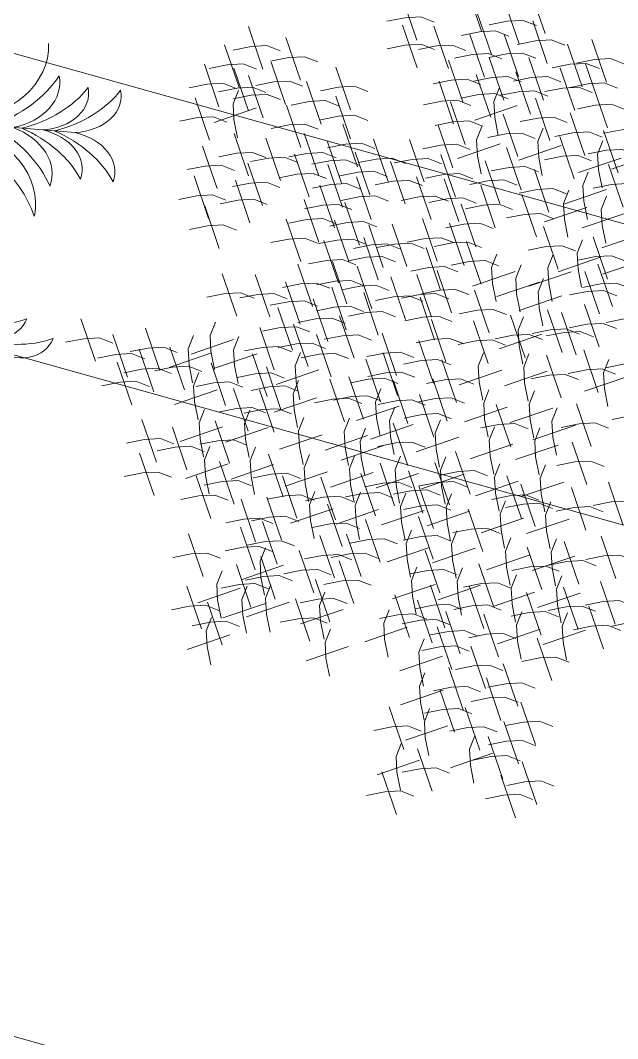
# Model space of a CAD drawing. Header units: millimetres. Extents: x 474016 to 477875, y 2288607 to 2292200.
# Drawn here: x 474586.38 to 474592.55, y 2289131.14 to 2289141.66 of the extents above; entities that cross this region are included whole.
import ezdxf

# ---------------------------------------------------------------- set-up
doc = ezdxf.new("R2010")
doc.units = ezdxf.units.MM
doc.header["$LTSCALE"] = 50
for name, color, linetype, lineweight in [('BANQUETA', 251, 'Continuous', 5), ('EXT', 3, 'Continuous', 5), ('JARDIN-HP', 64, 'Continuous', 5), ('JARDINES', 98, 'Continuous', 13)]:
    doc.layers.add(name, color=color, linetype=linetype, lineweight=lineweight)

# ---------------------------------------------------------------- blocks, each defined once
blk = doc.blocks.new('A$C41BB26E9')
at = {"color": 0}
blk.add_line((1.999, 1.9246), (2.0545, -0.9381), dxfattribs=at)
at = {"color": 56, "true_color": 0x7a7a00}
for centre, major_axis, start_param, end_param in [((1.7388, 1.8447), (-0.0072, 0.3693), -1.366779, 0.20531), ((1.4171, 1.375), (-0.0176, 0.909), -1.121531, -0.433471), ((2.2621, 1.8549), (-0.0072, 0.3693), -0.20531, 1.366779), ((2.6017, 1.398), (-0.0176, 0.909), 0.433471, 1.121531), ((1.7432, 1.6196), (-0.0072, 0.3693), -1.366779, 0.20531), ((1.4215, 1.1499), (-0.0176, 0.909), -1.121531, -0.433471), ((2.2665, 1.6298), (-0.0072, 0.3693), -0.20531, 1.366779), ((2.6061, 1.1728), (-0.0176, 0.909), 0.433471, 1.121531), ((2.7595, 1.3553), (0.4735, 0.7761), -1.121531, -0.433471), ((3.2832, 1.5787), (0.1924, 0.3154), -1.366779, 0.20531), ((2.3264, 1.3263), (-0.0091, 0.4699), -0.194817, 1.190837), ((1.695, 1.3141), (-0.0091, 0.4699), -1.190837, 0.194817), ((1.3463, 0.7314), (-0.0216, 1.1136), -0.994705, -0.373636), ((2.6974, 0.7576), (-0.0216, 1.1136), 0.373636, 0.994705), ((1.4729, 0.9019), (-0.0151, 0.7816), -1.305586, 0.091225), ((2.5643, 0.9231), (-0.0151, 0.7816), -0.091225, 1.305586), ((2.9249, 0.4254), (-0.0261, 1.3479), 0.312027, 1.166602), ((3.1659, 1.3864), (0.1924, 0.3154), -1.366779, 0.20531), ((2.6423, 1.1631), (0.4735, 0.7761), -1.121531, -0.433471)]:
    blk.add_ellipse(centre, major_axis=major_axis, ratio=0.723404, start_param=start_param, end_param=end_param, dxfattribs=at)
blk = doc.blocks.new('Plarbol-031')
for points in [[(-1.6243, 1.62685), (-1.401975, 1.47375)], [(-1.15485, 1.61225), (-0.932525, 1.45915)], [(-1.144675, 1.4439), (-1.07035, 1.52585), (-0.9973, 1.586825), (-0.9141, 1.609075)], [(-1.7126, 1.48455), (-1.490275, 1.331475)], [(-1.702425, 1.316225), (-1.6281, 1.398175), (-1.55505, 1.45915), (-1.47185, 1.481375)], [(-1.506775, 1.49155), (-1.28445, 1.33845)], [(-1.496625, 1.3232), (-1.4223, 1.40515), (-1.349225, 1.466125), (-1.266025, 1.488375)], [(-1.255225, 1.50235), (-1.032875, 1.34925)], [(-1.24505, 1.334), (-1.170725, 1.41595), (-1.097675, 1.476925), (-1.01445, 1.499175)], [(-1.098325, 1.4725), (-0.875975, 1.3194)], [(-1.08815, 1.30415), (-1.013825, 1.3861), (-0.940775, 1.447075), (-0.85755, 1.469325)], [(-1.93875, 1.41215), (-1.7164, 1.25905)], [(-1.205675, 1.361325), (-0.983325, 1.208225)], [(-1.1955, 1.192975), (-1.121175, 1.274925), (-1.048125, 1.3359), (-0.9649, 1.35815)], [(-0.9865, 1.395625), (-0.764175, 1.242525)], [(-0.97635, 1.227275), (-0.902025, 1.309225), (-0.828975, 1.370225), (-0.74575, 1.39245)], [(-0.7629, 1.2025), (-0.688575, 1.28445), (-0.615525, 1.34545), (-0.5323, 1.367675)], [(-1.808525, 1.33465), (-1.586175, 1.18155)], [(-1.79835, 1.1663), (-1.724025, 1.24825), (-1.650975, 1.309225), (-1.567775, 1.331475)], [(-1.59825, 1.3251), (-1.375925, 1.172025)], [(-1.5881, 1.156775), (-1.513775, 1.238725), (-1.440725, 1.2997), (-1.3575, 1.321925)], [(-1.39435, 1.2997), (-1.172, 1.1466)], [(-1.384175, 1.13135), (-1.30985, 1.2133), (-1.2368, 1.2743), (-1.153575, 1.296525)], [(-0.596475, 1.057675), (-0.443375, 1.28)], [(-1.761525, 1.2006), (-1.539175, 1.0475)], [(-1.75135, 1.03225), (-1.677025, 1.1142), (-1.603975, 1.1752), (-1.52075, 1.197425)], [(-1.4064, 1.18535), (-1.184075, 1.03225)], [(-1.39625, 1.017025), (-1.321925, 1.09895), (-1.248875, 1.15995), (-1.16565, 1.182175)], [(-0.9973, 1.1809), (-0.774975, 1.027825)], [(-0.98715, 1.012575), (-0.912825, 1.094525), (-0.839775, 1.1555), (-0.75655, 1.177725)], [(-0.773075, 1.216475), (-0.550725, 1.0634)], [(-0.7629, 1.04815), (-0.688575, 1.1301), (-0.615525, 1.191075), (-0.5323, 1.2133)], [(-0.574875, 0.93315), (-0.656825, 1.007475), (-0.7178, 1.08055), (-0.740025, 1.16375)], [(-2.21825, 1.13645), (-1.995925, 0.98335)], [(-2.2081, 0.9681), (-2.133775, 1.05005), (-2.060725, 1.111025), (-1.9775, 1.133275)], [(-1.9648, 1.11295), (-1.74245, 0.95985)], [(-1.954625, 0.9446), (-1.8803, 1.02655), (-1.80725, 1.087525), (-1.724025, 1.10975)], [(-1.58555, 1.158675), (-1.363225, 1.005575)], [(-1.575375, 0.990325), (-1.50105, 1.072275), (-1.428, 1.133275), (-1.3448, 1.1555)], [(-1.21775, 1.128175), (-0.9954, 0.9751)], [(-1.207575, 0.95985), (-1.13325, 1.0418), (-1.0602, 1.102775), (-0.976975, 1.125)], [(-0.7432, 0.923), (-0.590125, 1.145325)], [(-1.263475, 0.81565), (-1.345425, 0.889975), (-1.4064, 0.963025), (-1.42865, 1.046225)], [(-0.62695, 1.06975), (-0.404625, 0.91665)], [(-0.6168, 0.9014), (-0.542475, 0.98335), (-0.469425, 1.044325), (-0.3862, 1.066575)], [(-2.11915, 1.00495), (-1.896825, 0.85185)], [(-2.109, 0.8366), (-2.034675, 0.91855), (-1.961625, 0.979525), (-1.8784, 1.001775)], [(-1.772325, 0.999875), (-1.549975, 0.846775)], [(-1.76215, 0.831525), (-1.687825, 0.913475), (-1.614775, 0.97445), (-1.53155, 0.996675)], [(-1.58745, 1.029725), (-1.365125, 0.876625)], [(-1.5773, 0.861375), (-1.502975, 0.943325), (-1.429925, 1.0043), (-1.3467, 1.02655)], [(-1.431825, 0.805475), (-1.278725, 1.027825)], [(-1.076075, 0.769275), (-0.922975, 0.9916)], [(-0.90775, 0.779425), (-0.989675, 0.85375), (-1.050675, 0.9268), (-1.0729, 1.010025)], [(-0.96365, 1.03035), (-0.7413, 0.87725)], [(-0.953475, 0.862025), (-0.87915, 0.94395), (-0.8061, 1.00495), (-0.722875, 1.027175)], [(-1.315575, 0.93635), (-1.093225, 0.78325)], [(-1.3054, 0.768), (-1.231075, 0.84995), (-1.158025, 0.910925), (-1.0748, 0.93315)], [(-0.701275, 0.719075), (-0.548175, 0.941425)], [(-0.53295, 0.72925), (-0.6149, 0.803575), (-0.675875, 0.876625), (-0.6981, 0.95985)], [(-1.7431, 0.8652), (-1.52075, 0.7121)], [(-1.732925, 0.69685), (-1.6586, 0.7788), (-1.58555, 0.839775), (-1.502325, 0.862025)], [(-0.527225, 0.669525), (-0.374125, 0.891875)], [(-0.358875, 0.6797), (-0.440825, 0.754025), (-0.501825, 0.827075), (-0.52405, 0.9103)], [(-0.36205, 0.642225), (-0.209, 0.86455)], [(-1.6135, 0.8061), (-1.391175, 0.653025)], [(-1.603325, 0.637775), (-1.529025, 0.719725), (-1.45595, 0.7807), (-1.37275, 0.802925)], [(-1.20885, 0.568525), (-1.2908, 0.64285), (-1.351775, 0.7159), (-1.374, 0.799125)], [(-0.5628, 0.572975), (-0.64475, 0.6473), (-0.705725, 0.72035), (-0.727975, 0.803575)], [(-1.3772, 0.558375), (-1.2241, 0.7807)], [(-1.18025, 0.78705), (-0.957925, 0.63395)], [(-1.1701, 0.618725), (-1.095775, 0.70065), (-1.022725, 0.76165), (-0.9395, 0.783875)], [(-0.966825, 0.780075), (-0.744475, 0.626975)], [(-0.95665, 0.611725), (-0.882325, 0.693675), (-0.809275, 0.75465), (-0.72605, 0.7769)], [(-0.73115, 0.5628), (-0.57805, 0.78515)], [(-0.262325, 0.520875), (-0.10925, 0.743225)], [(-1.58935, 0.6492), (-1.367025, 0.4961)], [(-1.5792, 0.480875), (-1.504875, 0.5628), (-1.431825, 0.6238), (-1.3486, 0.646025)], [(-1.235525, 0.646025), (-1.0132, 0.492925)], [(-1.225375, 0.4777), (-1.15105, 0.559625), (-1.077975, 0.620625), (-0.994775, 0.64285)], [(-0.938875, 0.6149), (-0.716525, 0.4618)], [(-0.9287, 0.44655), (-0.854375, 0.5285), (-0.781325, 0.5895), (-0.6981, 0.611725)], [(-0.31885, 0.381775), (-0.4008, 0.4561), (-0.4618, 0.52915), (-0.484025, 0.61235)], [(-0.444, 0.665725), (-0.2217, 0.512625)], [(-0.43385, 0.497375), (-0.359525, 0.579325), (-0.286475, 0.6403), (-0.203275, 0.66255)], [(-2.290675, 0.56345), (-2.06835, 0.41035)], [(-2.280525, 0.3951), (-2.2062, 0.47705), (-2.133125, 0.538025), (-2.049925, 0.560275)], [(-0.4872, 0.3716), (-0.3341, 0.59395)], [(-0.3233, 0.55075), (-0.101, 0.39765)], [(-2.6369, 0.527875), (-2.41455, 0.374775)], [(-2.626725, 0.359525), (-2.5524, 0.441475), (-2.47935, 0.502475), (-2.396125, 0.5247)], [(-1.47185, 0.5177), (-1.2495, 0.364625)], [(-1.461675, 0.349375), (-1.38735, 0.431325), (-1.3143, 0.4923), (-1.231075, 0.514525)], [(-1.1701, 0.512625), (-0.94775, 0.359525)], [(-1.159925, 0.344275), (-1.0856, 0.426225), (-1.01255, 0.487225), (-0.929325, 0.50945)], [(-0.719075, 0.536775), (-0.496725, 0.383675)], [(-0.7089, 0.368425), (-0.634575, 0.450375), (-0.561525, 0.51135), (-0.4783, 0.5336)], [(-0.31315, 0.3824), (-0.23885, 0.46435), (-0.1658, 0.525325), (-0.082575, 0.547575)], [(-2.85795, 0.4472), (-2.635625, 0.2941)], [(-2.8478, 0.27885), (-2.773475, 0.3608), (-2.700425, 0.421775), (-2.6172, 0.444025)], [(-1.677025, 0.478325), (-1.4547, 0.325225)], [(-1.66685, 0.309975), (-1.59255, 0.391925), (-1.519475, 0.452925), (-1.436275, 0.47515)], [(-0.408425, 0.207075), (-0.490375, 0.2814), (-0.551375, 0.35445), (-0.5736, 0.437675)], [(-0.359525, 0.4688), (-0.1372, 0.3157)], [(-0.34935, 0.30045), (-0.275025, 0.3824), (-0.202, 0.443375), (-0.118775, 0.465625)], [(-0.074325, 0.299175), (0, 0.381125), (0.073075, 0.442125), (0.156275, 0.46435)], [(-2.38025, 0.3894), (-2.1579, 0.2363)], [(-2.370075, 0.22105), (-2.29575, 0.303), (-2.2227, 0.363975), (-2.1395, 0.3862)], [(-2.187125, 0.4237), (-1.9648, 0.2706)], [(-2.176975, 0.25535), (-2.10265, 0.3373), (-2.0296, 0.398275), (-1.946375, 0.420525)], [(-1.3683, 0.41225), (-1.14595, 0.25915)], [(-1.358125, 0.243925), (-1.2838, 0.325875), (-1.21075, 0.38685), (-1.127525, 0.409075)], [(-0.576775, 0.1969), (-0.423675, 0.41925)], [(-2.62165, 0.357), (-2.3993, 0.2039)], [(-2.611475, 0.18865), (-2.53715, 0.2706), (-2.4641, 0.331575), (-2.380875, 0.353825)], [(-2.0531, 0.3138), (-1.83075, 0.1607)], [(-2.042925, 0.14545), (-1.9686, 0.2274), (-1.89555, 0.288375), (-1.812325, 0.310625)], [(-1.851075, 0.3519), (-1.62875, 0.198825)], [(-1.840925, 0.183575), (-1.7666, 0.265525), (-1.69355, 0.3265), (-1.610325, 0.348725)], [(-1.508675, 0.322675), (-1.28635, 0.1696)], [(-1.498525, 0.15435), (-1.4242, 0.2363), (-1.35115, 0.297275), (-1.267925, 0.3195)], [(-1.1955, 0.35065), (-0.973175, 0.19755)], [(-1.18535, 0.1823), (-1.111025, 0.26425), (-1.037975, 0.325225), (-0.95475, 0.34745)], [(-0.2433, 0.3087), (-0.02095, 0.155625)], [(-2.9075, 0.273125), (-2.685175, 0.12005)], [(-2.89735, 0.1048), (-2.823025, 0.18675), (-2.749975, 0.247725), (-2.66675, 0.26995)], [(-1.690375, 0.3049), (-1.468025, 0.1518)], [(-1.6802, 0.13655), (-1.605875, 0.2185), (-1.532825, 0.2795), (-1.4496, 0.301725)], [(-0.6943, 0.0324), (-0.5412, 0.254725)], [(-0.52595, 0.042575), (-0.6079, 0.116875), (-0.668875, 0.189925), (-0.691125, 0.273125)], [(-0.535475, 0.04575), (-0.382375, 0.26805)], [(-0.36715, 0.0559), (-0.4491, 0.1302), (-0.510075, 0.20325), (-0.5323, 0.286475)], [(-0.233125, 0.140375), (-0.1588, 0.222325), (-0.08575, 0.2833), (-0.002525, 0.305525)], [(-2.777925, 0.194375), (-2.555575, 0.0413)], [(-2.76775, 0.02605), (-2.693425, 0.107975), (-2.620375, 0.16895), (-2.53715, 0.1912)], [(-2.682625, 0.21215), (-2.4603, 0.05905)], [(-2.672475, 0.043825), (-2.59815, 0.12575), (-2.525075, 0.18675), (-2.441875, 0.208975)], [(-2.3936, 0.204525), (-2.17125, 0.05145)], [(-2.383425, 0.036225), (-2.3091, 0.118125), (-2.23605, 0.179125), (-2.152825, 0.20135)], [(-1.892375, 0.22295), (-1.67005, 0.06985)], [(-1.8822, 0.054625), (-1.8079, 0.13655), (-1.734825, 0.19755), (-1.651625, 0.219775)], [(-1.1847, 0.2185), (-0.962375, 0.0654)], [(-1.17455, 0.0502), (-1.100225, 0.1321), (-1.027175, 0.1931), (-0.94395, 0.215325)], [(-1.037325, 0.189925), (-0.815, 0.03685)], [(-1.027175, 0.0216), (-0.95285, 0.103525), (-0.879775, 0.1645), (-0.796575, 0.18675)], [(-0.84865, -0.0038), (-0.695575, 0.2185)], [(-0.680325, 0.00635), (-0.762275, 0.08065), (-0.82325, 0.1537), (-0.845475, 0.236925)], [(-0.324575, 0.188025), (-0.102275, 0.03495)], [(-0.314425, 0.0197), (-0.240125, 0.101625), (-0.16705, 0.1626), (-0.08385, 0.18485)], [(0.0845, 0.07685), (0.158825, 0.1588), (0.231875, 0.219775), (0.3151, 0.242)], [(-2.2062, 0.13085), (-1.98385, -0.022225)], [(-2.196025, -0.037475), (-2.1217, 0.044475), (-2.04865, 0.105425), (-1.965425, 0.127675)], [(-2.0696, 0.177225), (-1.847275, 0.02415)], [(-2.05945, 0.0089), (-1.985125, 0.090825), (-1.912075, 0.1518), (-1.82885, 0.17405)], [(-1.330825, 0.1429), (-1.108475, -0.01015)], [(-1.32065, -0.0254), (-1.246325, 0.05655), (-1.173275, 0.1175), (-1.09005, 0.139725)], [(-0.402075, 0.1499), (-0.179775, -0.003175)], [(-0.391925, -0.018425), (-0.3176, 0.0635), (-0.24455, 0.1245), (-0.16135, 0.146725)], [(0.235675, -0.100375), (0.15375, -0.02605), (0.09275, 0.047025), (0.070525, 0.1302)], [(-2.934825, 0.107975), (-2.712475, -0.0451)], [(-2.92465, -0.06035), (-2.850325, 0.0216), (-2.777275, 0.08255), (-2.69405, 0.1048)], [(-2.680725, -0.13785), (-2.527625, 0.084475)], [(-2.512375, -0.127675), (-2.594325, -0.05335), (-2.6553, 0.0197), (-2.67755, 0.1029)], [(-1.98005, 0.0654), (-1.7577, -0.08765)], [(-1.969875, -0.1029), (-1.89555, -0.02095), (-1.8225, 0.040025), (-1.739275, 0.062225)], [(-1.799, 0.1086), (-1.57665, -0.044475)], [(-1.788825, -0.0597), (-1.7145, 0.02225), (-1.64145, 0.0832), (-1.558225, 0.105425)], [(-0.084475, 0.086375), (0.13785, -0.0667)], [(-0.074325, -0.08195), (0, 0), (0.073075, 0.060975), (0.156275, 0.0832)], [(0.06735, -0.110525), (0.22045, 0.111775)], [(-1.457225, 0.008275), (-1.2349, -0.144825)], [(-1.447075, -0.160075), (-1.37275, -0.078125), (-1.2997, -0.01715), (-1.216475, 0.005075)], [(-1.210125, 0.015875), (-0.987775, -0.1372)], [(-1.19995, -0.15245), (-1.125625, -0.0705), (-1.052575, -0.009525), (-0.96935, 0.0127)], [(-0.4961, -0.210275), (-0.343, 0.012075)], [(-0.32775, -0.2001), (-0.4097, -0.125775), (-0.470675, -0.052725), (-0.492925, 0.0305)], [(0.30175, -0.148), (0.376075, -0.06605), (0.449125, -0.005075), (0.53235, 0.01715)], [(-2.3739, -0.02795), (-2.15155, -0.18105)], [(-2.363725, -0.196275), (-2.2894, -0.11435), (-2.21635, -0.05335), (-2.133125, -0.031125)], [(-2.17825, -0.00445), (-1.9559, -0.157525)], [(-2.168075, -0.172775), (-2.09375, -0.090825), (-2.0207, -0.02985), (-1.937475, -0.007625)], [(-1.762775, -0.057175), (-1.54045, -0.210275)], [(-1.752625, -0.2255), (-1.6783, -0.14355), (-1.60525, -0.082575), (-1.522025, -0.06035)], [(-1.076075, -0.054625), (-0.85375, -0.207725)], [(-1.065925, -0.222975), (-0.9916, -0.141025), (-0.91855, -0.080025), (-0.835325, -0.0578)], [(-0.82325, -0.0165), (-0.600925, -0.1696)], [(-0.813075, -0.18485), (-0.73875, -0.1029), (-0.6657, -0.041925), (-0.5825, -0.0197)], [(-0.5609, -0.0089), (-0.33855, -0.161975)], [(-0.550725, -0.177225), (-0.4764, -0.095275), (-0.40335, -0.0343), (-0.320125, -0.012075)], [(-2.8605, -0.087025), (-2.63815, -0.240125)], [(-2.850325, -0.255375), (-2.776, -0.173425), (-2.70295, -0.112425), (-2.619725, -0.0902)], [(-2.544775, -0.119425), (-2.32245, -0.272525)], [(-1.944475, -0.062875), (-1.722125, -0.215975)], [(-1.9343, -0.231225), (-1.859975, -0.149275), (-1.786925, -0.0883), (-1.7037, -0.06605)], [(-1.567775, -0.0794), (-1.345425, -0.2325)], [(-1.5576, -0.24775), (-1.483275, -0.1658), (-1.410225, -0.1048), (-1.327, -0.082575)], [(-0.2433, -0.072425), (-0.02095, -0.2255)], [(-0.233125, -0.24075), (-0.1588, -0.1588), (-0.08575, -0.097825), (-0.002525, -0.0756)], [(-2.534625, -0.287775), (-2.4603, -0.205825), (-2.387225, -0.144825), (-2.304025, -0.1226)], [(-1.750075, -0.1785), (-1.52775, -0.3316)], [(-1.739925, -0.34685), (-1.6656, -0.2649), (-1.59255, -0.2039), (-1.509325, -0.181675)], [(-1.547425, -0.157525), (-1.3251, -0.310625)], [(-1.537275, -0.325875), (-1.46295, -0.243925), (-1.3899, -0.18295), (-1.306675, -0.160725)], [(-1.1574, -0.14675), (-0.93505, -0.299825)], [(-1.147225, -0.315075), (-1.0729, -0.233125), (-0.99985, -0.17215), (-0.916625, -0.149925)], [(-0.7197, -0.1677), (-0.497375, -0.3208)], [(-0.70955, -0.33605), (-0.635225, -0.2541), (-0.56215, -0.1931), (-0.47895, -0.170875)], [(-0.337275, -0.369075), (-0.184225, -0.14675)], [(-0.168975, -0.3589), (-0.2509, -0.284575), (-0.311875, -0.211525), (-0.3341, -0.128325)], [(-2.372, -0.21345), (-2.14965, -0.366525)], [(-2.361825, -0.381775), (-2.2875, -0.299825), (-2.21445, -0.23885), (-2.131225, -0.216625)], [(-1.969875, -0.188025), (-1.74755, -0.341125)], [(-1.9597, -0.356375), (-1.8854, -0.274425), (-1.812325, -0.21345), (-1.729125, -0.1912)], [(0.074325, -0.199475), (0.296675, -0.35255)], [(0.0845, -0.3678), (0.158825, -0.28585), (0.231875, -0.224875), (0.3151, -0.20265)], [(-2.650875, -0.293475), (-2.428525, -0.446575)], [(-2.6407, -0.461825), (-2.566375, -0.379875), (-2.493325, -0.3189), (-2.4101, -0.29665)], [(-1.27555, -0.25155), (-1.0532, -0.40465)], [(-1.265375, -0.4199), (-1.19105, -0.33795), (-1.118, -0.276975), (-1.0348, -0.254725)], [(-1.061475, -0.2452), (-0.839125, -0.3983)], [(-1.0513, -0.41355), (-0.976975, -0.3316), (-0.903925, -0.2706), (-0.8207, -0.248375)], [(-0.559625, -0.5279), (-0.406525, -0.30555)], [(-0.391275, -0.517725), (-0.473225, -0.4434), (-0.5342, -0.37035), (-0.55645, -0.287125)], [(-0.1785, -0.5279), (-0.0254, -0.30555)], [(-0.01015, -0.517725), (-0.0921, -0.4434), (-0.153075, -0.37035), (-0.175325, -0.287125)], [(0.160725, -0.519), (0.078775, -0.444675), (0.0178, -0.371625), (-0.00445, -0.2884)], [(-2.370725, -0.3405), (-2.148375, -0.493575)], [(-2.36055, -0.508825), (-2.286225, -0.426875), (-2.213175, -0.3659), (-2.12995, -0.343675)], [(-1.987025, -0.34685), (-1.7647, -0.499925)], [(-1.976875, -0.515175), (-1.90255, -0.433225), (-1.829475, -0.37225), (-1.746275, -0.350025)], [(-1.729125, -0.315075), (-1.506775, -0.468175)], [(-1.71895, -0.483425), (-1.644625, -0.401475), (-1.571575, -0.3405), (-1.48835, -0.31825)], [(-1.47565, -0.32015), (-1.253325, -0.47325)], [(-1.4655, -0.4885), (-1.391175, -0.40655), (-1.3181, -0.345575), (-1.2349, -0.323325)], [(-0.928075, -0.311275), (-0.705725, -0.464375)], [(-0.9179, -0.4796), (-0.843575, -0.39765), (-0.770525, -0.336675), (-0.6873, -0.31445)], [(-0.007625, -0.52915), (0.145475, -0.306825)], [(-1.612875, -0.3856), (-1.390525, -0.538675)], [(-1.6027, -0.553925), (-1.528375, -0.471975), (-1.455325, -0.411), (-1.3721, -0.388775)], [(-1.349875, -0.4237), (-1.127525, -0.5768)], [(-1.3397, -0.59205), (-1.265375, -0.5101), (-1.192325, -0.449125), (-1.109125, -0.426875)], [(0.18995, -0.399575), (0.412275, -0.552675)], [(0.200125, -0.5679), (0.274425, -0.48595), (0.3475, -0.424975), (0.4307, -0.40275)], [(-2.585425, -0.46755), (-2.3631, -0.620625)], [(-2.575275, -0.635875), (-2.50095, -0.553925), (-2.4279, -0.49295), (-2.344675, -0.470725)], [(-0.912825, -0.458), (-0.690475, -0.6111)], [(-0.90265, -0.62635), (-0.828325, -0.5444), (-0.755275, -0.483425), (-0.67205, -0.461175)], [(-0.7324, -0.4688), (-0.510075, -0.6219)], [(-0.72225, -0.63715), (-0.647925, -0.5552), (-0.574875, -0.494225), (-0.49165, -0.471975)], [(-0.4008, -0.6867), (-0.247725, -0.464375)], [(-0.2325, -0.676525), (-0.314425, -0.6022), (-0.3754, -0.52915), (-0.397625, -0.44595)], [(-0.019675, -0.6867), (0.1334, -0.464375)], [(0.14865, -0.676525), (0.0667, -0.6022), (0.005725, -0.52915), (-0.0165, -0.44595)], [(0.507575, -0.4631), (0.7299, -0.6162)], [(0.51775, -0.631425), (0.59205, -0.549475), (0.665125, -0.4885), (0.748325, -0.466275)], [(-1.769775, -0.521525), (-1.547425, -0.674625)], [(-1.7596, -0.689875), (-1.685275, -0.607925), (-1.612225, -0.54695), (-1.529025, -0.5247)], [(-1.5233, -0.51265), (-1.30095, -0.665725)], [(-1.513125, -0.680975), (-1.4388, -0.599025), (-1.36575, -0.53805), (-1.282525, -0.515825)], [(-0.3106, -0.489775), (-0.0883, -0.642875)], [(-0.30045, -0.658125), (-0.22615, -0.576175), (-0.153075, -0.515175), (-0.069875, -0.49295)], [(-2.426625, -0.57425), (-2.204275, -0.72735)], [(-2.41645, -0.7426), (-2.342125, -0.66065), (-2.269075, -0.599675), (-2.18585, -0.577425)], [(-1.116725, -0.553925), (-0.8944, -0.707025)], [(-1.106575, -0.722275), (-1.03225, -0.640325), (-0.9592, -0.57935), (-0.875975, -0.5571)], [(-0.7089, -0.592675), (-0.486575, -0.745775)], [(-0.69875, -0.761025), (-0.624425, -0.679075), (-0.551375, -0.6181), (-0.46815, -0.59585)], [(-0.073675, -0.83535), (-0.155625, -0.761025), (-0.2166, -0.687975), (-0.23885, -0.60475)], [(0.307475, -0.83535), (0.225525, -0.761025), (0.16455, -0.687975), (0.1423, -0.60475)], [(-1.76595, -0.65175), (-1.543625, -0.80485)], [(-1.7558, -0.8201), (-1.681475, -0.73815), (-1.608425, -0.677175), (-1.5252, -0.65495)], [(-1.5703, -0.63525), (-1.347975, -0.78835)], [(-1.56015, -0.803575), (-1.485825, -0.72165), (-1.41275, -0.66065), (-1.32955, -0.638425)], [(-1.3829, -0.6219), (-1.160575, -0.775)], [(-1.37275, -0.79025), (-1.298425, -0.7083), (-1.225375, -0.647325), (-1.14215, -0.625075)], [(-1.0405, -0.64605), (-0.818175, -0.79915)], [(-1.03035, -0.814375), (-0.956025, -0.73245), (-0.882975, -0.67145), (-0.79975, -0.649225)], [(-0.242025, -0.845525), (-0.088925, -0.623175)], [(0.139125, -0.845525), (0.292225, -0.623175)], [(0.34875, -0.6219), (0.5711, -0.775)], [(0.358925, -0.79025), (0.43325, -0.7083), (0.5063, -0.647325), (0.589525, -0.625075)], [(-1.938125, -0.724175), (-1.715775, -0.877275)], [(-1.92795, -0.892525), (-1.853625, -0.810575), (-1.780575, -0.7496), (-1.69735, -0.72735)], [(-0.716525, -0.71655), (-0.4942, -0.86965)], [(-0.706375, -0.8849), (-0.63205, -0.80295), (-0.558975, -0.741975), (-0.475775, -0.719725)], [(-1.428, -0.79405), (-1.205675, -0.94715)], [(-1.1015, -0.737525), (-0.87915, -0.890625)], [(-1.091325, -0.90585), (-1.017, -0.823925), (-0.94395, -0.762925), (-0.860725, -0.7407)], [(-0.890575, -0.743875), (-0.66825, -0.896975)], [(-0.880425, -0.912225), (-0.8061, -0.830275), (-0.73305, -0.769275), (-0.649825, -0.74705)], [(-0.52785, -1.004325), (-0.374775, -0.782)], [(-0.359525, -0.99415), (-0.441475, -0.919825), (-0.50245, -0.846775), (-0.524675, -0.763575)], [(-0.0832, -1.004325), (0.069875, -0.782)], [(0.085125, -0.99415), (0.003175, -0.919825), (-0.0578, -0.846775), (-0.080025, -0.763575)], [(0.092125, -0.786425), (0.31445, -0.939525)], [(0.102275, -0.954775), (0.1766, -0.872825), (0.24965, -0.81185), (0.332875, -0.7896)], [(0.29795, -1.004325), (0.451025, -0.782)], [(0.466275, -0.99415), (0.384325, -0.919825), (0.32335, -0.846775), (0.301125, -0.763575)], [(0.666375, -0.74895), (0.888725, -0.90205)], [(0.67655, -0.9173), (0.750875, -0.83535), (0.823925, -0.774375), (0.90715, -0.752125)], [(-2.099475, -0.838525), (-1.877125, -0.991625)], [(-2.0893, -1.006875), (-2.014975, -0.924925), (-1.941925, -0.863925), (-1.8587, -0.8417)], [(-1.71005, -0.803575), (-1.487725, -0.956675)], [(-1.6999, -0.971925), (-1.625575, -0.889975), (-1.552525, -0.829), (-1.4693, -0.806775)], [(-1.575375, -0.82645), (-1.35305, -0.97955)], [(-1.565225, -0.9948), (-1.4909, -0.91285), (-1.41785, -0.851875), (-1.334625, -0.829625)], [(-1.41785, -0.9624), (-1.343525, -0.88045), (-1.270475, -0.819475), (-1.18725, -0.797225)], [(-0.92615, -1.067225), (-0.773075, -0.844875)], [(-0.757825, -1.05705), (-0.839775, -0.982725), (-0.90075, -0.909675), (-0.922975, -0.82645)], [(-0.0038, -0.7966), (0.218525, -0.9497)], [(0.00635, -0.96495), (0.080675, -0.883), (0.15375, -0.822), (0.23695, -0.799775)], [(-1.121175, -0.883), (-0.89885, -1.0361)], [(-1.111025, -1.051325), (-1.0367, -0.969375), (-0.96365, -0.9084), (-0.880425, -0.886175)], [(-0.792125, -1.1066), (-0.639025, -0.884275)], [(-0.623775, -1.096425), (-0.705725, -1.0221), (-0.766725, -0.94905), (-0.78895, -0.86585)], [(-0.337925, -0.862675), (-0.1156, -1.01575)], [(-0.32775, -1.031), (-0.253425, -0.94905), (-0.1804, -0.888075), (-0.097175, -0.86585)], [(0.507575, -0.907775), (0.7299, -1.060875)], [(0.51775, -1.0761), (0.59205, -0.99415), (0.665125, -0.933175), (0.748325, -0.91095)], [(-1.726575, -0.963675), (-1.50425, -1.116775)], [(-1.7164, -1.132), (-1.642075, -1.050075), (-1.569025, -0.989075), (-1.485825, -0.96685)], [(-1.44325, -1.1803), (-1.29015, -0.95795)], [(-1.274925, -1.170125), (-1.35685, -1.0958), (-1.41785, -1.02275), (-1.440075, -0.939525)], [(-1.203125, -0.9624), (-0.9808, -1.1155)], [(-1.192975, -1.13075), (-1.11865, -1.0488), (-1.0456, -0.9878), (-0.962375, -0.965575)], [(-0.7413, -0.9478), (-0.518975, -1.100875)], [(-0.73115, -1.116125), (-0.656825, -1.034175), (-0.58375, -0.9732), (-0.50055, -0.950975)], [(-0.36905, -1.16315), (-0.215975, -0.9408)], [(-0.200725, -1.152975), (-0.28265, -1.07865), (-0.343625, -1.0056), (-0.365875, -0.922375)], [(0.0756, -1.16315), (0.2287, -0.9408)], [(0.24395, -1.152975), (0.162, -1.07865), (0.101025, -1.0056), (0.078775, -0.922375)], [(0.45675, -1.16315), (0.60985, -0.9408)], [(0.6251, -1.152975), (0.54315, -1.07865), (0.482175, -1.0056), (0.459925, -0.922375)], [(0.8252, -0.9713), (1.047525, -1.1244)], [(0.835375, -1.139625), (0.909675, -1.057675), (0.98275, -0.9967), (1.06595, -0.974475)], [(-0.39955, -0.989075), (-0.177225, -1.142175)], [(-0.389375, -1.157425), (-0.31505, -1.075475), (-0.242025, -1.0145), (-0.1588, -0.99225)], [(1.039275, -1.146625), (1.1136, -1.064675), (1.18665, -1.0037), (1.269875, -0.98145)], [(-1.79455, -1.327675), (-1.8765, -1.25335), (-1.937475, -1.1803), (-1.9597, -1.097075)], [(-1.79835, -1.32195), (-1.645275, -1.099625)], [(-1.630025, -1.311775), (-1.711975, -1.23745), (-1.77295, -1.1644), (-1.795175, -1.0812)], [(-1.353675, -1.32195), (-1.2006, -1.099625)], [(-1.18535, -1.311775), (-1.2673, -1.23745), (-1.328275, -1.1644), (-1.3505, -1.0812)], [(-0.972525, -1.32195), (-0.81945, -1.099625)], [(-0.8042, -1.311775), (-0.88615, -1.23745), (-0.947125, -1.1644), (-0.96935, -1.0812)], [(-0.858825, -1.31305), (-0.705725, -1.090725)], [(-0.690475, -1.3029), (-0.772425, -1.228575), (-0.833425, -1.155525), (-0.85565, -1.0723)], [(-0.591375, -1.32195), (-0.4383, -1.099625)], [(-0.42305, -1.311775), (-0.505, -1.23745), (-0.565975, -1.1644), (-0.5882, -1.0812)], [(-0.21025, -1.32195), (-0.057175, -1.099625)], [(-0.041925, -1.311775), (-0.123875, -1.23745), (-0.18485, -1.1644), (-0.207075, -1.0812)], [(-0.07115, -1.094525), (0.1512, -1.247625)], [(-0.060975, -1.262875), (0.01335, -1.180925), (0.0864, -1.11995), (0.169625, -1.0977)], [(0.234425, -1.32195), (0.3875, -1.099625)], [(0.40275, -1.311775), (0.3208, -1.23745), (0.259825, -1.1644), (0.2376, -1.0812)], [(0.34875, -1.066575), (0.5711, -1.219675)], [(0.358925, -1.234925), (0.43325, -1.152975), (0.5063, -1.092), (0.589525, -1.06975)], [(0.615575, -1.32195), (0.76865, -1.099625)], [(0.7839, -1.311775), (0.70195, -1.23745), (0.640975, -1.1644), (0.61875, -1.0812)], [(-1.9629, -1.337825), (-1.8098, -1.1155)], [(-1.66685, -1.1174), (-1.444525, -1.2705)], [(-1.6567, -1.28575), (-1.582375, -1.2038), (-1.509325, -1.1428), (-1.4261, -1.120575)], [(-1.5538, -1.1301), (-1.33145, -1.2832)], [(-1.543625, -1.29845), (-1.4693, -1.2165), (-1.39625, -1.155525), (-1.313025, -1.133275)], [(-0.497375, -1.12375), (-0.275025, -1.27685)], [(-0.4872, -1.2921), (-0.412875, -1.21015), (-0.339825, -1.14915), (-0.2566, -1.126925)], [(-0.39255, -1.159325), (-0.17025, -1.312425)], [(0.666375, -1.1301), (0.888725, -1.2832)], [(0.67655, -1.29845), (0.750875, -1.2165), (0.823925, -1.155525), (0.90715, -1.133275)], [(0.8576, -1.13265), (1.079925, -1.28575)], [(0.86775, -1.300975), (0.942075, -1.21905), (1.01515, -1.15805), (1.09835, -1.135825)], [(-0.660625, -1.189175), (-0.4383, -1.342275)], [(-0.65045, -1.357525), (-0.57615, -1.275575), (-0.503075, -1.2146), (-0.419875, -1.19235)], [(-0.382375, -1.327675), (-0.30805, -1.245725), (-0.235025, -1.184725), (-0.151825, -1.1625)], [(-2.0207, -1.480775), (-1.8676, -1.258425)], [(-1.85235, -1.4706), (-1.9343, -1.396275), (-1.995275, -1.323225), (-2.017525, -1.24)], [(-1.504875, -1.264775), (-1.282525, -1.417875)], [(-1.4947, -1.433125), (-1.420375, -1.351175), (-1.347325, -1.2902), (-1.264125, -1.26795)], [(-1.194875, -1.480775), (-1.041775, -1.258425)], [(-1.026525, -1.4706), (-1.108475, -1.396275), (-1.16945, -1.323225), (-1.1917, -1.24)], [(-0.813725, -1.480775), (-0.660625, -1.258425)], [(-0.645375, -1.4706), (-0.727325, -1.396275), (-0.7883, -1.323225), (-0.81055, -1.24)], [(-0.432575, -1.480775), (-0.279475, -1.258425)], [(-0.264225, -1.4706), (-0.346175, -1.396275), (-0.40715, -1.323225), (-0.4294, -1.24)], [(-0.05145, -1.480775), (0.10165, -1.258425)], [(0.1169, -1.4706), (0.03495, -1.396275), (-0.026025, -1.323225), (-0.048275, -1.24)], [(0.393225, -1.480775), (0.546325, -1.258425)], [(0.561575, -1.4706), (0.479625, -1.396275), (0.41865, -1.323225), (0.3964, -1.24)], [(0.774375, -1.480775), (0.927475, -1.258425)], [(0.942725, -1.4706), (0.860775, -1.396275), (0.7998, -1.323225), (0.77755, -1.24)], [(-1.834575, -1.30925), (-1.612225, -1.46235)], [(-1.8244, -1.477575), (-1.750075, -1.39565), (-1.677025, -1.33465), (-1.5938, -1.312425)], [(-0.717175, -1.3067), (-0.494825, -1.4598)], [(-0.707, -1.47505), (-0.632675, -1.3931), (-0.559625, -1.332125), (-0.4764, -1.309875)], [(-0.283925, -1.3086), (-0.0616, -1.4617)], [(-0.27375, -1.47695), (-0.19945, -1.395), (-0.1264, -1.334025), (-0.0432, -1.311775)], [(0.17535, -1.32005), (0.397675, -1.47315)], [(0.1855, -1.488375), (0.259825, -1.40645), (0.332875, -1.34545), (0.4161, -1.323225)], [(0.507575, -1.288925), (0.7299, -1.442025)], [(0.51775, -1.45725), (0.59205, -1.3753), (0.665125, -1.314325), (0.748325, -1.2921)], [(-2.275425, -1.37595), (-2.0531, -1.52905)], [(-2.265275, -1.5443), (-2.19095, -1.46235), (-2.1179, -1.40135), (-2.034675, -1.379125)], [(-2.0893, -1.381025), (-1.866975, -1.534125)], [(-2.07915, -1.549375), (-2.004825, -1.467425), (-1.93175, -1.40645), (-1.84855, -1.3842)], [(-1.69355, -1.6294), (-1.7755, -1.555075), (-1.836475, -1.482025), (-1.8587, -1.398825)], [(-1.633825, -1.35245), (-1.4115, -1.50555)], [(-1.623675, -1.520775), (-1.54935, -1.438825), (-1.476275, -1.37785), (-1.393075, -1.355625)], [(-1.3124, -1.6294), (-1.39435, -1.555075), (-1.455325, -1.482025), (-1.47755, -1.398825)], [(-0.867725, -1.6294), (-0.949675, -1.555075), (-1.01065, -1.482025), (-1.032875, -1.398825)], [(-0.486575, -1.6294), (-0.568525, -1.555075), (-0.6295, -1.482025), (-0.651725, -1.398825)], [(-0.10545, -1.6294), (-0.1874, -1.555075), (-0.24835, -1.482025), (-0.270575, -1.398825)], [(0.2757, -1.6294), (0.19375, -1.555075), (0.132775, -1.482025), (0.11055, -1.398825)], [(0.720375, -1.6294), (0.638425, -1.555075), (0.57745, -1.482025), (0.555225, -1.398825)], [(-1.861875, -1.639575), (-1.7088, -1.41725)], [(-1.480725, -1.639575), (-1.32765, -1.41725)], [(-1.03605, -1.639575), (-0.882975, -1.41725)], [(-0.6549, -1.639575), (-0.501825, -1.41725)], [(-0.27375, -1.639575), (-0.1207, -1.41725)], [(-0.13085, -1.447725), (0.091475, -1.600825)], [(-0.1207, -1.616075), (-0.046375, -1.534125), (0.0267, -1.47315), (0.1099, -1.4509)], [(0.107375, -1.639575), (0.26045, -1.41725)], [(0.207725, -1.46235), (0.430075, -1.615425)], [(0.2179, -1.630675), (0.292225, -1.548725), (0.365275, -1.48775), (0.4485, -1.465525)], [(0.55205, -1.639575), (0.705125, -1.41725)], [(-2.408825, -1.523325), (-2.1865, -1.676425)], [(-2.398675, -1.691675), (-2.32435, -1.609725), (-2.2513, -1.548725), (-2.168075, -1.5265)], [(-2.2297, -1.499825), (-2.00735, -1.652925)], [(-2.219525, -1.66815), (-2.1452, -1.586225), (-2.07215, -1.525225), (-1.988925, -1.503)], [(-0.895675, -1.46805), (-0.673325, -1.62115)], [(-0.8855, -1.6364), (-0.811175, -1.55445), (-0.738125, -1.493475), (-0.6549, -1.471225)], [(-0.5285, -1.512525), (-0.30615, -1.665625)], [(-0.518325, -1.680875), (-0.444, -1.598925), (-0.37095, -1.537925), (-0.287725, -1.5157)], [(0.7223, -1.469975), (0.944625, -1.62305)], [(0.73245, -1.6383), (0.806775, -1.55635), (0.879825, -1.495375), (0.96305, -1.47315)], [(-2.619725, -1.56145), (-2.3974, -1.714525)], [(-2.609575, -1.729775), (-2.53525, -1.647825), (-2.4622, -1.58685), (-2.378975, -1.564625)], [(-1.703075, -1.7984), (-1.549975, -1.57605)], [(-1.534725, -1.788225), (-1.616675, -1.7139), (-1.67765, -1.64085), (-1.6999, -1.557625)], [(-1.608425, -1.57415), (-1.386075, -1.72725)], [(-1.59825, -1.742475), (-1.523925, -1.66055), (-1.450875, -1.59955), (-1.36765, -1.577325)], [(-1.321925, -1.7984), (-1.168825, -1.57605)], [(-1.153575, -1.788225), (-1.235525, -1.7139), (-1.2965, -1.64085), (-1.31875, -1.557625)], [(-1.23045, -1.54365), (-1.0081, -1.69675)], [(-1.220275, -1.712), (-1.14595, -1.63005), (-1.0729, -1.569075), (-0.989675, -1.546825)], [(-0.87725, -1.7984), (-0.72415, -1.57605)], [(-0.7089, -1.788225), (-0.79085, -1.7139), (-0.851825, -1.64085), (-0.874075, -1.557625)], [(-0.767975, -1.5735), (-0.54565, -1.7266)], [(-0.757825, -1.74185), (-0.6835, -1.6599), (-0.61045, -1.598925), (-0.527225, -1.576675)], [(-0.114975, -1.7984), (0.038125, -1.57605)], [(0.053375, -1.788225), (-0.028575, -1.7139), (-0.08955, -1.64085), (-0.1118, -1.557625)], [(0.3799, -1.54555), (0.602225, -1.69865)], [(0.39005, -1.7139), (0.464375, -1.63195), (0.537425, -1.570975), (0.62065, -1.548725)], [(-2.2894, -1.64085), (-2.067075, -1.79395)], [(-2.27925, -1.809175), (-2.204925, -1.72725), (-2.131875, -1.66625), (-2.04865, -1.644025)], [(-1.086875, -1.598275), (-0.86455, -1.751375)], [(-1.076725, -1.766625), (-1.0024, -1.684675), (-0.929325, -1.6237), (-0.846125, -1.60145)], [(-0.568525, -1.64975), (-0.346175, -1.802825)], [(0.018425, -1.597025), (0.240775, -1.7501)], [(0.0286, -1.76535), (0.102925, -1.6834), (0.175975, -1.622425), (0.2592, -1.6002)], [(-0.55835, -1.818075), (-0.484025, -1.736125), (-0.410975, -1.67515), (-0.32775, -1.652925)], [(0.186125, -1.6688), (0.408475, -1.8219)], [(0.1963, -1.83715), (0.270625, -1.7552), (0.343675, -1.6942), (0.4269, -1.671975)], [(-1.790725, -1.757725), (-1.5684, -1.910825)], [(-1.780575, -1.926075), (-1.70625, -1.844125), (-1.6332, -1.78315), (-1.549975, -1.7609)], [(-1.54425, -1.9572), (-1.391175, -1.734875)], [(-1.375925, -1.947025), (-1.457875, -1.8727), (-1.51885, -1.79965), (-1.541075, -1.71645)], [(-1.44135, -1.75455), (-1.219, -1.90765)], [(-1.431175, -1.9229), (-1.35685, -1.84095), (-1.2838, -1.779975), (-1.2006, -1.757725)], [(-1.084975, -1.7571), (-0.862625, -1.9102)], [(-1.0748, -1.92545), (-1.000475, -1.8435), (-0.927425, -1.7825), (-0.844225, -1.760275)], [(-0.693025, -1.75265), (-0.470675, -1.90575)], [(-0.68285, -1.921), (-0.608525, -1.83905), (-0.535475, -1.77805), (-0.452275, -1.755825)], [(-0.11815, -1.770425), (0.1042, -1.923525)], [(0.0108, -1.7158), (0.23315, -1.8689)], [(0.020975, -1.88415), (0.0953, -1.8022), (0.16835, -1.741225), (0.251575, -1.718975)], [(0.4307, -1.7463), (0.65305, -1.8994)], [(0.440875, -1.91465), (0.5152, -1.8327), (0.58825, -1.7717), (0.671475, -1.749475)], [(0.6505, -1.7158), (0.87285, -1.8689)], [(0.660675, -1.88415), (0.735, -1.8022), (0.80805, -1.741225), (0.891275, -1.718975)], [(-1.965425, -1.83015), (-1.7431, -1.98325)], [(-1.955275, -1.9985), (-1.88095, -1.91655), (-1.8079, -1.85555), (-1.724675, -1.833325)], [(-0.507525, -1.806), (-0.2852, -1.9591)], [(-0.497375, -1.97435), (-0.42305, -1.8924), (-0.35, -1.831425), (-0.266775, -1.809175)], [(-0.107975, -1.938775), (-0.03365, -1.856825), (0.0394, -1.79585), (0.1226, -1.773625)], [(0.200125, -1.77425), (0.42245, -1.92735)], [(0.210275, -1.9426), (0.2846, -1.86065), (0.35765, -1.79965), (0.440875, -1.777425)], [(-1.2025, -1.859375), (-0.98015, -2.012475)], [(-1.192325, -2.027725), (-1.118, -1.945775), (-1.04495, -1.884775), (-0.961725, -1.86255)], [(-1.0189, -1.891125), (-0.796575, -2.044225)], [(-1.00875, -2.059475), (-0.934425, -1.977525), (-0.861375, -1.91655), (-0.77815, -1.8943)], [(-0.095925, -2.105225), (0.057175, -1.882875)], [(0.072425, -2.09505), (-0.009525, -2.020725), (-0.0705, -1.947675), (-0.09275, -1.86445)], [(0.345575, -2.1084), (0.26365, -2.034075), (0.20265, -1.961), (0.180425, -1.8778)], [(0.620025, -1.84475), (0.84235, -1.99785)], [(0.630175, -2.0131), (0.7045, -1.93115), (0.77755, -1.870175), (0.860775, -1.847925)], [(0.87285, -1.837775), (1.095175, -1.990875)], [(0.883, -2.006125), (0.957325, -1.924175), (1.030375, -1.863175), (1.1136, -1.84095)], [(-1.5017, -1.90765), (-1.27935, -2.06075)], [(-1.491525, -2.076), (-1.4172, -1.99405), (-1.34415, -1.93305), (-1.260925, -1.910825)], [(-0.73875, -1.898125), (-0.516425, -2.051225)], [(-0.7286, -2.066475), (-0.654275, -1.984525), (-0.581225, -1.923525), (-0.498, -1.9013)], [(0.17725, -2.11855), (0.33035, -1.896225)], [(0.40085, -1.927975), (0.6232, -2.081075)], [(0.411025, -2.096325), (0.48535, -2.014375), (0.5584, -1.9534), (0.6416, -1.93115)], [(-1.8568, -1.999125), (-1.634475, -2.152225)], [(-1.84665, -2.167475), (-1.772325, -2.085525), (-1.69925, -2.024525), (-1.61605, -2.0023)], [(-1.104025, -1.996575), (-0.8817, -2.149675)], [(-1.093875, -2.164925), (-1.01955, -2.082975), (-0.9465, -2.022), (-0.863275, -1.99975)], [(-0.74575, -2.237975), (-0.8277, -2.16365), (-0.888675, -2.0906), (-0.910925, -2.007375)], [(-0.557075, -1.980075), (-0.33475, -2.133175)], [(-0.546925, -2.1484), (-0.4726, -2.066475), (-0.39955, -2.005475), (-0.316325, -1.98325)], [(-0.301075, -2.237975), (-0.383025, -2.16365), (-0.444, -2.0906), (-0.46625, -2.007375)], [(0.8595, -1.9915), (1.08185, -2.1446)], [(0.869675, -2.15985), (0.944, -2.0779), (1.01705, -2.016925), (1.10025, -1.994675)], [(-0.9141, -2.24815), (-0.761, -2.0258)], [(-0.902025, -2.065825), (-0.679675, -2.218925)], [(-0.89185, -2.234175), (-0.817525, -2.152225), (-0.744475, -2.09125), (-0.66125, -2.069)], [(-0.469425, -2.24815), (-0.316325, -2.0258)], [(0.3024, -2.281175), (0.455475, -2.05885)], [(0.470725, -2.271025), (0.388775, -2.1967), (0.3278, -2.123625), (0.305575, -2.040425)], [(0.4377, -2.066475), (0.660025, -2.21955)], [(0.44785, -2.2348), (0.522175, -2.15285), (0.59525, -2.091875), (0.67845, -2.06965)], [(0.62445, -2.063275), (0.8468, -2.216375)], [(0.634625, -2.231625), (0.70895, -2.149675), (0.782, -2.0887), (0.865225, -2.066475)], [(0.839175, -2.12045), (1.0615, -2.27355)], [(0.84935, -2.2888), (0.92365, -2.20685), (0.996725, -2.145875), (1.079925, -2.123625)], [(1.09265, -2.1211), (1.314975, -2.2742)], [(1.1028, -2.289425), (1.177125, -2.2075), (1.250175, -2.1465), (1.3334, -2.124275)], [(-0.99095, -2.190975), (-0.768625, -2.344075)], [(-0.9808, -2.359325), (-0.906475, -2.277375), (-0.833425, -2.216375), (-0.7502, -2.19415)], [(-0.755275, -2.40695), (-0.602175, -2.184625)], [(-0.586925, -2.3968), (-0.668875, -2.322475), (-0.729875, -2.249425), (-0.7521, -2.1662)], [(-0.5844, -2.145225), (-0.36205, -2.298325)], [(-0.574225, -2.313575), (-0.4999, -2.231625), (-0.42685, -2.17065), (-0.343625, -2.1484)], [(-0.3106, -2.40695), (-0.157525, -2.184625)], [(-0.142275, -2.3968), (-0.224225, -2.322475), (-0.2852, -2.249425), (-0.307425, -2.1662)], [(0.62065, -2.42475), (0.5387, -2.350425), (0.477725, -2.277375), (0.455475, -2.19415)], [(0.768025, -2.406325), (0.921125, -2.183975)], [(0.936375, -2.39615), (0.854425, -2.321825), (0.793425, -2.248775), (0.7712, -2.16555)], [(-1.33145, -2.2151), (-1.109125, -2.3682)], [(-1.321275, -2.38345), (-1.24695, -2.3015), (-1.1739, -2.240525), (-1.0907, -2.2183)], [(-0.697475, -2.487), (-0.779425, -2.412675), (-0.8404, -2.339625), (-0.862625, -2.2564)], [(0.4523, -2.4349), (0.6054, -2.212575)], [(1.037375, -2.262125), (1.2597, -2.415225)], [(-1.04115, -2.513675), (-0.88805, -2.29135)], [(-0.8728, -2.503525), (-0.95475, -2.4292), (-1.015725, -2.356125), (-1.037975, -2.272925)], [(-0.8658, -2.497175), (-0.712725, -2.274825)], [(1.047525, -2.43045), (1.12185, -2.348525), (1.194925, -2.287525), (1.278125, -2.2653)], [(0.25475, -2.332), (0.477075, -2.4851)], [(0.2649, -2.50035), (0.339225, -2.4184), (0.412275, -2.3574), (0.4955, -2.335175)], [(0.54125, -2.432375), (0.763575, -2.585475)], [(0.5514, -2.6007), (0.625725, -2.51875), (0.698775, -2.457775), (0.782, -2.43555)], [(-1.1523, -2.4724), (-0.929975, -2.625475)], [(-1.14215, -2.640725), (-1.067825, -2.558775), (-0.994775, -2.4978), (-0.91155, -2.475575)], [(-0.994775, -2.4762), (-0.772425, -2.6293)], [(-0.9846, -2.64455), (-0.910275, -2.5626), (-0.837225, -2.5016), (-0.754, -2.479375)], [(0.4396, -2.702975), (0.5927, -2.48065)], [(0.60795, -2.692825), (0.526, -2.6185), (0.465, -2.54545), (0.442775, -2.462225)], [(-0.9249, -2.77605), (-0.7718, -2.5537)], [(-0.75655, -2.765875), (-0.8385, -2.69155), (-0.899475, -2.6185), (-0.921725, -2.535275)], [(0.45295, -2.671225), (0.675275, -2.824325)], [(0.4631, -2.839575), (0.537425, -2.757625), (0.610475, -2.696625), (0.6937, -2.6744)]]:
    blk.add_lwpolyline(points)

msp = doc.modelspace()

# ---------------------------------------------------------------- linework, layer by layer
at = {"layer": 'BANQUETA'}
msp.add_lwpolyline([(474621.06, 2289121.456), (474500.671, 2289155.091, 0.414214), (474498.206, 2289153.703), (474485.021, 2289106.511, 0.414214), (474486.409, 2289104.046), (474606.799, 2289070.41)], format="xyb", dxfattribs=at)
at = {"layer": 'JARDINES'}
msp.add_lwpolyline([(474611.092, 2289134.393, -0.388075), (474610.285, 2289131.504), (474501.453, 2289161.911, -0.386646), (474502.26, 2289164.8)], format="xyb", close=True, dxfattribs=at)

# ---------------------------------------------------------------- block references
at = {"layer": 'EXT', "xscale": 1.71989999994179, "yscale": 1.71989999994179, "zscale": 1.71989999994179, "rotation": 323.4441516640488}
msp.add_blockref('Plarbol-031', (474592.227, 2289138.048), dxfattribs=at)
at = {"layer": 'JARDIN-HP', "color": 8, "xscale": 1.499999999826813, "yscale": 1.499999999826813, "zscale": 1.499999999826813, "rotation": 264.1650244915651}
msp.add_blockref('A$C41BB26E9', (474584.383, 2289143.774), dxfattribs=at)

doc.saveas('drawing.dxf')
